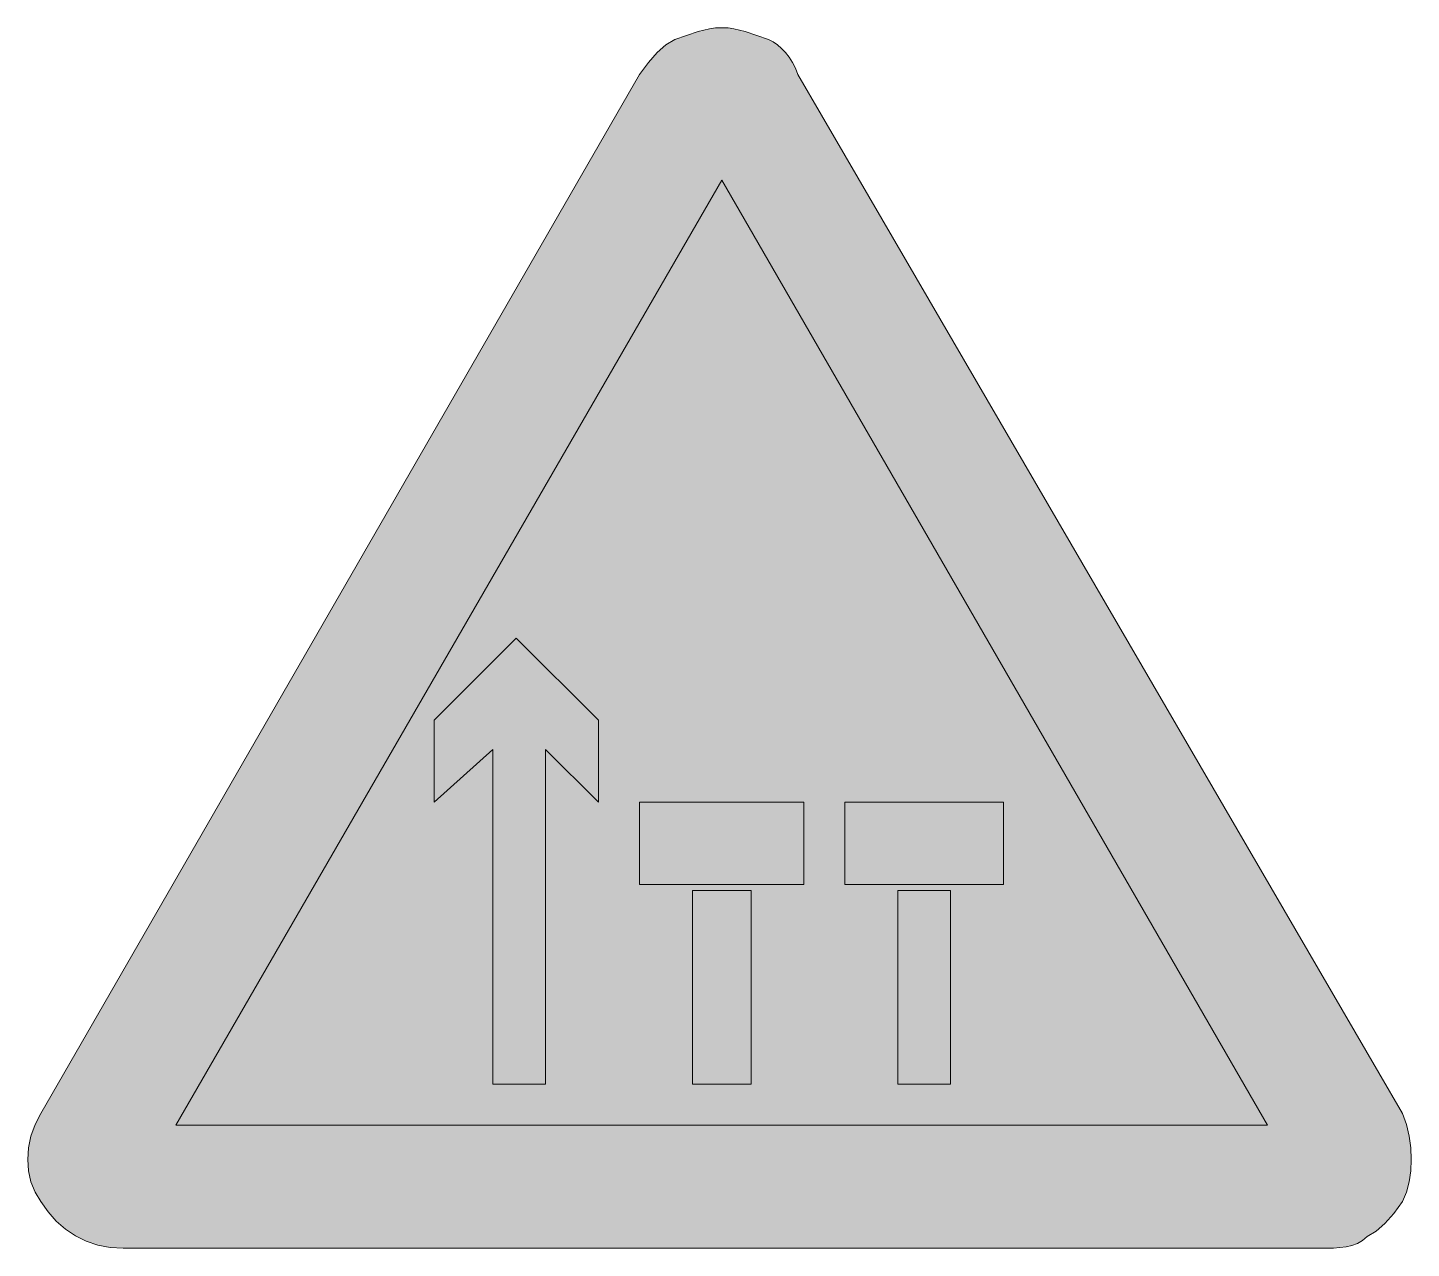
# Model space of a CAD drawing. Header units: metres. Extents: x 141 to 424, y 11 to 260.
import ezdxf

# ---------------------------------------------------------------- set-up
doc = ezdxf.new("R2010")
doc.units = ezdxf.units.M
for name, color, linetype, true_color in [('FILL_BLACK_000000', 7, 'Continuous', 0x000000), ('FILL_RED_FF0000', 7, 'Continuous', 0xff0000), ('FILL_WHITE_FFFFFF', 7, 'Continuous', 0xffffff)]:
    doc.layers.add(name, color=color, linetype=linetype, true_color=true_color)

msp = doc.modelspace()

# ---------------------------------------------------------------- hatches: boundary and pattern name
at = {"layer": 'FILL_BLACK_000000', "true_color": 0x000000}
h = msp.add_hatch(color=7, dxfattribs=at)
h.dxf.hatch_style = 1
h.paths.add_polyline_path([(257.73, 118.56), (257.73, 101.76), (246.93, 112.56), (246.93, 44.16), (236.13, 44.16), (236.13, 112.56), (224.13, 101.76), (224.13, 118.56), (240.93, 135.36), (257.73, 118.56)])
h = msp.add_hatch(color=7, dxfattribs=at)
h.dxf.hatch_style = 1
h.paths.add_polyline_path([(288.93, 44.16), (276.93, 44.16), (276.93, 83.76), (288.93, 83.76), (288.93, 44.16)])
h = msp.add_hatch(color=7, dxfattribs=at)
h.dxf.hatch_style = 1
h.paths.add_polyline_path([(329.73, 44.16), (318.93, 44.16), (318.93, 83.76), (329.73, 83.76), (329.73, 44.16)])
at = {"layer": 'FILL_RED_FF0000', "true_color": 0xff0000}
h = msp.add_hatch(color=7, dxfattribs=at)
h.dxf.hatch_style = 1
h.paths.add_polyline_path([(266.13, 250.56), (267.93, 253.03), (269.73, 255.06), (271.53, 256.63), (273.33, 257.76), (278.13, 259.41), (280.42, 259.95), (281.63, 260.11), (282.93, 260.16), (284.23, 260.11), (285.44, 259.95), (287.73, 259.41), (292.53, 257.76), (293.43, 257.25), (294.31, 256.63), (295.17, 255.9), (295.98, 255.06), (296.74, 254.1), (297.42, 253.03), (298.03, 251.85), (298.53, 250.56), (422.13, 38.16), (422.92, 35.86), (423.48, 33.49), (423.82, 31.09), (423.93, 28.71), (423.82, 26.38), (423.48, 24.15), (422.92, 22.07), (422.13, 20.16), (420.33, 17.68), (418.53, 15.66), (416.73, 14.08), (414.93, 12.96), (413.98, 12.17), (412.92, 11.57), (411.79, 11.15), (410.58, 10.86), (408.01, 10.6), (405.33, 10.56), (160.53, 10.56), (157.89, 10.73), (155.37, 11.22), (153, 12.02), (150.78, 13.11), (148.73, 14.49), (146.86, 16.13), (145.19, 18.02), (143.73, 20.16), (142.55, 22.07), (141.71, 24.15), (141.2, 26.38), (141.03, 28.71), (141.2, 31.09), (141.71, 33.49), (142.55, 35.86), (143.73, 38.16), (266.13, 250.56)])
h = msp.add_hatch(color=7, dxfattribs=at)
h.dxf.hatch_style = 1
h.paths.add_polyline_path([(299.73, 84.96), (266.13, 84.96), (266.13, 101.76), (299.73, 101.76), (299.73, 84.96)])
h = msp.add_hatch(color=7, dxfattribs=at)
h.dxf.hatch_style = 1
h.paths.add_polyline_path([(340.53, 84.96), (308.13, 84.96), (308.13, 101.76), (340.53, 101.76), (340.53, 84.96)])
at = {"layer": 'FILL_WHITE_FFFFFF', "true_color": 0xffffff}
h = msp.add_hatch(color=7, dxfattribs=at)
h.dxf.hatch_style = 1
h.paths.add_polyline_path([(171.33, 35.76), (282.93, 228.96), (394.53, 35.76), (171.33, 35.76)])

# ---------------------------------------------------------------- linework, layer by layer
at = {"layer": 'FILL_BLACK_000000', "lineweight": 0, "true_color": 0x000000}
for points in [[(257.73, 118.56), (257.73, 101.76), (246.93, 112.56), (246.93, 44.16), (236.13, 44.16), (236.13, 112.56), (224.13, 101.76), (224.13, 118.56), (240.93, 135.36)], [(288.93, 44.16), (276.93, 44.16), (276.93, 83.76), (288.93, 83.76)], [(329.73, 44.16), (318.93, 44.16), (318.93, 83.76), (329.73, 83.76)]]:
    msp.add_lwpolyline(points, close=True, dxfattribs=at)
at = {"layer": 'FILL_RED_FF0000', "lineweight": 0, "true_color": 0xff0000}
for points in [[(266.13, 250.56), (267.93, 253.03), (269.73, 255.06), (271.53, 256.63), (273.33, 257.76), (278.13, 259.41), (280.42, 259.95), (281.63, 260.11), (282.93, 260.16), (284.23, 260.11), (285.44, 259.95), (287.73, 259.41), (292.53, 257.76), (293.43, 257.25), (294.31, 256.63), (295.17, 255.9), (295.98, 255.06), (296.74, 254.1), (297.42, 253.03), (298.03, 251.85), (298.53, 250.56), (422.13, 38.16), (422.92, 35.86), (423.48, 33.49), (423.82, 31.09), (423.93, 28.71), (423.82, 26.38), (423.48, 24.15), (422.92, 22.07), (422.13, 20.16), (420.33, 17.68), (418.53, 15.66), (416.73, 14.08), (414.93, 12.96), (413.98, 12.17), (412.92, 11.57), (411.79, 11.15), (410.58, 10.86), (408.01, 10.6), (405.33, 10.56), (160.53, 10.56), (157.89, 10.73), (155.37, 11.22), (153, 12.02), (150.78, 13.11), (148.73, 14.49), (146.86, 16.13), (145.19, 18.02), (143.73, 20.16), (142.55, 22.07), (141.71, 24.15), (141.2, 26.38), (141.03, 28.71), (141.2, 31.09), (141.71, 33.49), (142.55, 35.86), (143.73, 38.16)], [(299.73, 84.96), (266.13, 84.96), (266.13, 101.76), (299.73, 101.76)], [(340.53, 84.96), (308.13, 84.96), (308.13, 101.76), (340.53, 101.76)]]:
    msp.add_lwpolyline(points, close=True, dxfattribs=at)
at = {"layer": 'FILL_WHITE_FFFFFF', "lineweight": 0, "true_color": 0xff0000}
msp.add_lwpolyline([(171.33, 35.76), (282.93, 228.96), (394.53, 35.76)], close=True, dxfattribs=at)

doc.saveas('drawing.dxf')
